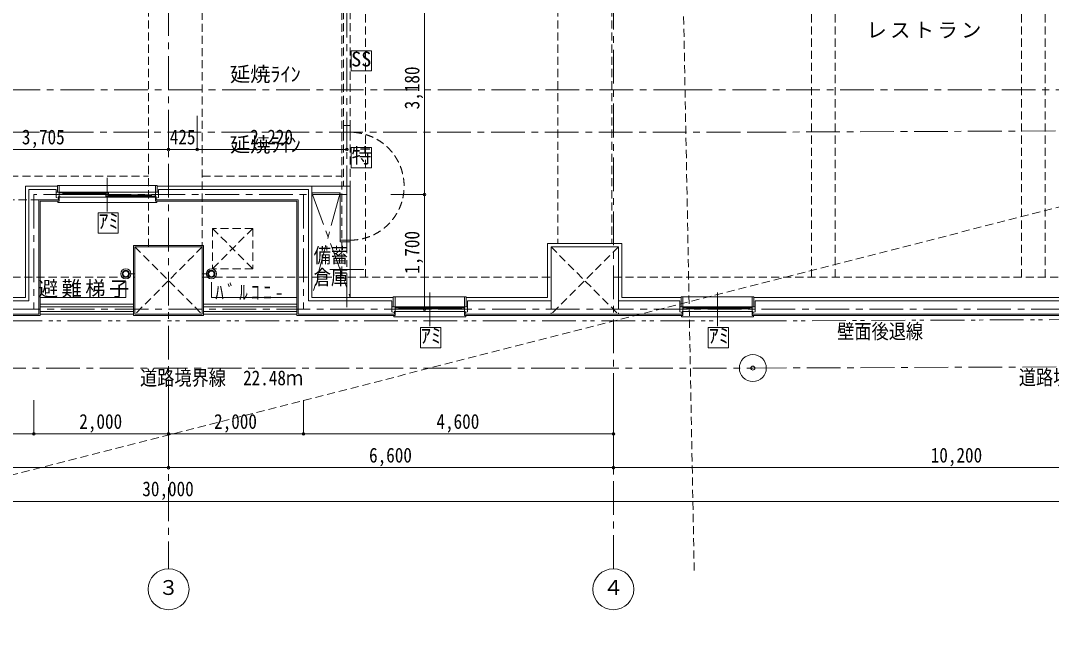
# Model space of a CAD drawing. Units: millimetres at full size; details may follow other scales. Extents: x -443943 to 462275, y -43546 to 79452.
# Drawn here: x -202428 to -187132, y -19952 to -10937 of the extents above; entities that cross this region are included whole.
import ezdxf
from ezdxf.enums import TextEntityAlignment as Align

# ---------------------------------------------------------------- set-up
doc = ezdxf.new("R2010")
doc.units = ezdxf.units.MM
doc.header["$LTSCALE"] = 100
doc.header["$PDMODE"] = 32
doc.header["$PDSIZE"] = 40
for name, pattern in [('CHAIN1', [8, 5, -1, 1, -1]), ('DASHED1', [1.8, 1.2, -0.6]), ('DOUBLE_CHAIN1', [8.8, 5, -1, 0.6, -0.6, 0.6, -1])]:
    doc.linetypes.add(name, pattern=pattern)
for name, color, linetype, lineweight in [('4-0_仕上', 7, 'Continuous', 15), ('4-1_通り芯', 4, 'Continuous', 9), ('4-2_躯体', 3, 'Continuous', 20), ('4-3_建具', 4, 'Continuous', 9), ('4-4_寸法', 7, 'Continuous', 15), ('4-5_文字', 7, 'Continuous', 15), ('4-A_目地･ﾊｯﾁ', 4, 'Continuous', 9), ('4-B_E-PANL', 1, 'Continuous', 18), ('4-F__', 4, 'Continuous', 9)]:
    doc.layers.add(name, color=color, linetype=linetype, lineweight=lineweight)
doc.styles.add('ＭＳ ゴシック', font='')
doc.styles.get('ＭＳ ゴシック').set_extended_font_data('MS Gothic')

msp = doc.modelspace()

# ---------------------------------------------------------------- linework, layer by layer
at = {"layer": '4-0_仕上', "linetype": 'DASHED1'}
for p, q in [((-197312.5, -7963.1), (-197312.5, -14743.1)), ((-190690.8, -14743.1), (-190690.8, -7963.1)), ((-190340.8, -14743.1), (-190340.8, -7963.1)), ((-187574.1, -14743.1), (-187574.1, -7963.1)), ((-187224.1, -14743.1), (-187224.1, -7963.1)), ((-200532.5, -14293.1), (-200532.5, -8413.1)), ((-194457.5, -8413.1), (-194457.5, -14243.1)), ((-193657.5, -8413.1), (-193657.5, -14243.1)), ((-199732.5, -10263.1), (-199732.5, -14293.1)), ((-197662.5, -10263.1), (-197662.5, -14743.1)), ((-203662.5, -13243.1), (-200532.5, -13243.1)), ((-199732.5, -13243.1), (-197662.5, -13243.1)), ((-202157.5, -13593.1), (-203662.5, -13593.1)), ((-206332.5, -14743.1), (-200732.5, -14743.1)), ((-199732.5, -14743.1), (-194557.5, -14743.1)), ((-193632.5, -14743.1), (-184357.5, -14743.1))]:
    msp.add_line(p, q, dxfattribs=at)
at = {"layer": '4-0_仕上'}
for p, q in [((-200402.5, -13393.1), (-197537.5, -13393.1)), ((-198107.5, -15043.1), (-198107.5, -13393.1)), ((-197587.5, -14193.1), (-197587.5, -13393.1)), ((-197537.5, -13393.1), (-197537.5, -15043.1)), ((-201857.5, -13613.1), (-202137.5, -13613.1)), ((-202137.5, -13613.1), (-202137.5, -15313.1)), ((-198327.5, -13613.1), (-200427.5, -13613.1)), ((-198327.5, -15313.1), (-198327.5, -13613.1)), ((-198107.5, -13493.1), (-197687.5, -13493.1)), ((-197687.5, -13493.1), (-197687.5, -14218.1)), ((-197537.5, -14193.1), (-197687.5, -14193.1)), ((-197537.5, -14218.1), (-197687.5, -14218.1)), ((-200752.5, -15313.1), (-200752.5, -14273.1)), ((-194607.5, -15043.1), (-194607.5, -14243.1)), ((-203780, -15043.1), (-202357.5, -15043.1)), ((-198107.5, -15043.1), (-196897.5, -15043.1)), ((-195817.5, -15043.1), (-194607.5, -15043.1)), ((-191546.5, -15043.1), (-186139.3, -15043.1)), ((-202137.5, -15143.1), (-200752.5, -15143.1)), ((-202137.5, -15293.1), (-200752.5, -15293.1)), ((-199712.5, -15143.1), (-198327.5, -15143.1)), ((-199712.5, -15293.1), (-198327.5, -15293.1)), ((-202137.5, -15313.1), (-203805, -15313.1)), ((-199712.5, -15313.1), (-200752.5, -15313.1)), ((-196872.5, -15313.1), (-198327.5, -15313.1)), ((-192601.5, -15313.1), (-195842.5, -15313.1)), ((-186114.3, -15313.1), (-191571.5, -15313.1))]:
    msp.add_line(p, q, dxfattribs=at)
for points in [[(-201882.5, -13393.1), (-202357.5, -13393.1), (-202357.5, -15043.1)], [(-200752.5, -14273.1), (-199712.5, -14273.1), (-199712.5, -15313.1)], [(-194607.5, -14243.1), (-193507.5, -14243.1), (-193507.5, -15043.1), (-192626.5, -15043.1)]]:
    msp.add_lwpolyline(points, dxfattribs=at)
at = {"layer": '4-1_通り芯', "linetype": 'CHAIN1'}
for p, q in [((-200232.5, -5062.1), (-200232.5, -19068.1)), ((-193632.5, -19068.1), (-193632.5, -5062.1)), ((-197587.5, -7488.1), (-197587.5, -15218.1)), ((-202232.5, -13518.1), (-202232.5, -15218.1)), ((-197587.5, -13518.1), (-202232.5, -13518.1)), ((-198232.5, -13518.1), (-198232.5, -15218.1)), ((-217032.5, -15218.1), (-175682.5, -15218.1))]:
    msp.add_line(p, q, dxfattribs=at)
at = {"layer": '4-1_通り芯', "color": 7, "lineweight": 15}
for centre in [(-200232.5, -19371.9), (-193632.5, -19371.9)]:
    msp.add_circle(centre, 303.8, dxfattribs=at)
at = {"layer": '4-2_躯体'}
for p, q in [((-201902.5, -13443.1), (-202307.5, -13443.1)), ((-202307.5, -13443.1), (-202307.5, -15093.1)), ((-198157.5, -13443.1), (-200382.5, -13443.1)), ((-200382.5, -13558.7), (-200382.5, -13443.1)), ((-198157.5, -15093.1), (-198157.5, -13443.1)), ((-202157.5, -13593.1), (-202157.5, -15293.1)), ((-201867.5, -13593.1), (-202157.5, -13593.1)), ((-201867.5, -13593.1), (-201867.5, -13568.1)), ((-200417.5, -13568.1), (-200382.5, -13558.7)), ((-200417.5, -13568.1), (-200417.5, -13593.1)), ((-198307.5, -13593.1), (-200417.5, -13593.1)), ((-198307.5, -15293.1), (-198307.5, -13593.1)), ((-200732.5, -15293.1), (-200732.5, -14293.1)), ((-200732.5, -14293.1), (-199732.5, -14293.1)), ((-199732.5, -14293.1), (-199732.5, -15293.1)), ((-194557.5, -14293.1), (-193557.5, -14293.1)), ((-194557.5, -15093.1), (-194557.5, -14293.1)), ((-193557.5, -14293.1), (-193557.5, -15093.1)), ((-203760, -15093.1), (-202307.5, -15093.1)), ((-198157.5, -15093.1), (-196917.5, -15093.1)), ((-195797.5, -15093.1), (-194557.5, -15093.1)), ((-195797.5, -15258.7), (-195797.5, -15093.1)), ((-193557.5, -15093.1), (-192646.5, -15093.1)), ((-191526.5, -15093.1), (-186159.3, -15093.1)), ((-191526.5, -15258.7), (-191526.5, -15093.1)), ((-202157.5, -15293.1), (-203795, -15293.1)), ((-199732.5, -15293.1), (-200732.5, -15293.1)), ((-196882.5, -15293.1), (-198307.5, -15293.1)), ((-196882.5, -15293.1), (-196882.5, -15268.1)), ((-195832.5, -15268.1), (-195797.5, -15258.7)), ((-195832.5, -15268.1), (-195832.5, -15293.1)), ((-192611.5, -15293.1), (-195832.5, -15293.1)), ((-192611.5, -15293.1), (-192611.5, -15268.1)), ((-191561.5, -15268.1), (-191526.5, -15258.7)), ((-191561.5, -15268.1), (-191561.5, -15293.1)), ((-186124.3, -15293.1), (-191561.5, -15293.1))]:
    msp.add_line(p, q, dxfattribs=at)
at = {"layer": '4-2_躯体', "linetype": 'DASHED1'}
for p, q in [((-200732.5, -14293.1), (-199732.5, -15293.1)), ((-199732.5, -14293.1), (-200732.5, -15293.1)), ((-194557.5, -14293.1), (-193557.5, -15293.1)), ((-193557.5, -14293.1), (-194557.5, -15293.1)), ((-194557.5, -15093.1), (-194557.5, -15293.1)), ((-193557.5, -15093.1), (-193557.5, -15293.1))]:
    msp.add_line(p, q, dxfattribs=at)
at = {"layer": '4-2_躯体'}
for points in [[(-201902.5, -13443.1), (-201902.5, -13558.7), (-201867.5, -13568.1)], [(-196917.5, -15093.1), (-196917.5, -15258.7), (-196882.5, -15268.1)], [(-192646.5, -15093.1), (-192646.5, -15258.7), (-192611.5, -15268.1)]]:
    msp.add_lwpolyline(points, dxfattribs=at)
at = {"layer": '4-3_建具', "color": 7, "linetype": 'DASHED1', "lineweight": 15}
for p, q in [((-197637.5, -10433.1), (-197637.5, -13393.1)), ((-197537.5, -10433.1), (-197537.5, -13393.1)), ((-197637.5, -12593.1), (-197537.5, -12593.1))]:
    msp.add_line(p, q, dxfattribs=at)
at = {"layer": '4-3_建具'}
for p, q in [((-201142.5, -13268.1), (-201142.5, -13768.1)), ((-201882.5, -13483.1), (-201902.5, -13483.1)), ((-201877.5, -13613.1), (-201877.5, -13633.1)), ((-201867.5, -13488.1), (-201867.5, -13483.1)), ((-201867.5, -13483.1), (-200417.5, -13483.1)), ((-201867.5, -13568.1), (-201867.5, -13548.1)), ((-201867.5, -13553.1), (-200417.5, -13553.1)), ((-201857.5, -13483.1), (-201857.5, -13568.1)), ((-201854.5, -13490.6), (-201122.5, -13490.6)), ((-201854.5, -13513.6), (-201854.5, -13490.6)), ((-201122.5, -13513.6), (-201854.5, -13513.6)), ((-201842.5, -13483.1), (-201842.5, -13488.1)), ((-201842.5, -13548.1), (-201842.5, -13553.1)), ((-201800, -13490.6), (-201800, -13513.6)), ((-201162.5, -13502.1), (-201800, -13502.1)), ((-201162.5, -13490.6), (-201162.5, -13513.6)), ((-201162.5, -13522.6), (-201162.5, -13545.6)), ((-200430.5, -13522.6), (-201162.5, -13522.6)), ((-201162.5, -13545.6), (-200430.5, -13545.6)), ((-201122.5, -13490.6), (-201122.5, -13513.6)), ((-201122.5, -13522.6), (-201122.5, -13545.6)), ((-200485, -13534.1), (-201122.5, -13534.1)), ((-200485, -13522.6), (-200485, -13545.6)), ((-200442.5, -13483.1), (-200442.5, -13488.1)), ((-200442.5, -13548.1), (-200442.5, -13553.1)), ((-200430.5, -13545.6), (-200430.5, -13522.6)), ((-200427.5, -13483.1), (-200427.5, -13568.1)), ((-200417.5, -13483.1), (-200417.5, -13488.1)), ((-200417.5, -13548.1), (-200417.5, -13568.1)), ((-200407.5, -13613.1), (-200407.5, -13633.1)), ((-200402.5, -13483.1), (-200382.5, -13483.1)), ((-201877.5, -13633.1), (-200407.5, -13633.1)), ((-197837.5, -14630.6), (-197337.5, -14630.6)), ((-196357.5, -14968.1), (-196357.5, -15468.1)), ((-192086.5, -14968.1), (-192086.5, -15468.1)), ((-202137.5, -15183.1), (-200752.5, -15183.1)), ((-202137.5, -15253.1), (-200752.5, -15253.1)), ((-199712.5, -15183.1), (-198327.5, -15183.1)), ((-199712.5, -15253.1), (-198327.5, -15253.1)), ((-196897.5, -15183.1), (-196917.5, -15183.1)), ((-196882.5, -15188.1), (-196882.5, -15183.1)), ((-196882.5, -15183.1), (-195832.5, -15183.1)), ((-196882.5, -15268.1), (-196882.5, -15248.1)), ((-196882.5, -15253.1), (-195832.5, -15253.1)), ((-196872.5, -15183.1), (-196872.5, -15268.1)), ((-196869.5, -15213.6), (-196869.5, -15190.6)), ((-196869.5, -15190.6), (-195845.5, -15190.6)), ((-195845.5, -15213.6), (-196869.5, -15213.6)), ((-196857.5, -15183.1), (-196857.5, -15188.1)), ((-196857.5, -15248.1), (-196857.5, -15253.1)), ((-196815, -15190.6), (-196815, -15213.6)), ((-195885.5, -15202.1), (-196815, -15202.1)), ((-195885.5, -15190.6), (-195885.5, -15213.6)), ((-195857.5, -15183.1), (-195857.5, -15188.1)), ((-195857.5, -15248.1), (-195857.5, -15253.1)), ((-195845.5, -15190.6), (-195845.5, -15213.6)), ((-195842.5, -15183.1), (-195842.5, -15268.1)), ((-195832.5, -15183.1), (-195832.5, -15188.1)), ((-195832.5, -15248.1), (-195832.5, -15268.1)), ((-195817.5, -15183.1), (-195797.5, -15183.1)), ((-192626.5, -15183.1), (-192646.5, -15183.1)), ((-192611.5, -15188.1), (-192611.5, -15183.1)), ((-192611.5, -15183.1), (-191561.5, -15183.1)), ((-192611.5, -15268.1), (-192611.5, -15248.1)), ((-192611.5, -15253.1), (-191561.5, -15253.1)), ((-192601.5, -15183.1), (-192601.5, -15268.1)), ((-192598.5, -15213.6), (-192598.5, -15190.6)), ((-192598.5, -15190.6), (-191574.5, -15190.6)), ((-191574.5, -15213.6), (-192598.5, -15213.6)), ((-192586.5, -15183.1), (-192586.5, -15188.1)), ((-192586.5, -15248.1), (-192586.5, -15253.1)), ((-192544, -15190.6), (-192544, -15213.6)), ((-191614.5, -15202.1), (-192544, -15202.1)), ((-191614.5, -15190.6), (-191614.5, -15213.6)), ((-191586.5, -15183.1), (-191586.5, -15188.1)), ((-191586.5, -15248.1), (-191586.5, -15253.1)), ((-191574.5, -15190.6), (-191574.5, -15213.6)), ((-191571.5, -15183.1), (-191571.5, -15268.1)), ((-191561.5, -15183.1), (-191561.5, -15188.1)), ((-191561.5, -15248.1), (-191561.5, -15268.1)), ((-191546.5, -15183.1), (-191526.5, -15183.1)), ((-196892.5, -15313.1), (-196892.5, -15333.1)), ((-196892.5, -15333.1), (-195822.5, -15333.1)), ((-195822.5, -15313.1), (-195822.5, -15333.1)), ((-192621.5, -15313.1), (-192621.5, -15333.1)), ((-192621.5, -15333.1), (-191551.5, -15333.1)), ((-191551.5, -15313.1), (-191551.5, -15333.1))]:
    msp.add_line(p, q, dxfattribs=at)
at = {"layer": '4-3_建具', "color": 7, "lineweight": 15}
for p, q in [((-201882.5, -13383.1), (-200402.5, -13383.1)), ((-201882.5, -13483.1), (-201882.5, -13383.1)), ((-201857.5, -13383.1), (-201857.5, -13483.1)), ((-200427.5, -13383.1), (-200427.5, -13483.1)), ((-200402.5, -13483.1), (-200402.5, -13383.1)), ((-201857.5, -13483.1), (-201882.5, -13483.1)), ((-201867.5, -13568.1), (-201857.5, -13568.1)), ((-201857.5, -13568.1), (-201857.5, -13613.1)), ((-200427.5, -13483.1), (-200402.5, -13483.1)), ((-200427.5, -13568.1), (-200417.5, -13568.1)), ((-200427.5, -13568.1), (-200427.5, -13613.1)), ((-196897.5, -15033.1), (-195817.5, -15033.1)), ((-196897.5, -15183.1), (-196897.5, -15033.1)), ((-196872.5, -15033.1), (-196872.5, -15183.1)), ((-195842.5, -15033.1), (-195842.5, -15183.1)), ((-195817.5, -15183.1), (-195817.5, -15033.1)), ((-192626.5, -15033.1), (-191546.5, -15033.1)), ((-192626.5, -15183.1), (-192626.5, -15033.1)), ((-192601.5, -15033.1), (-192601.5, -15183.1)), ((-191571.5, -15033.1), (-191571.5, -15183.1)), ((-191546.5, -15183.1), (-191546.5, -15033.1)), ((-196435.1, -15218.1), (-196935.1, -15218.1)), ((-196872.5, -15183.1), (-196897.5, -15183.1)), ((-196882.5, -15268.1), (-196872.5, -15268.1)), ((-196872.5, -15268.1), (-196872.5, -15313.1)), ((-195842.5, -15183.1), (-195817.5, -15183.1)), ((-195842.5, -15268.1), (-195832.5, -15268.1)), ((-195842.5, -15268.1), (-195842.5, -15313.1)), ((-192601.5, -15183.1), (-192626.5, -15183.1)), ((-192611.5, -15268.1), (-192601.5, -15268.1)), ((-192601.5, -15268.1), (-192601.5, -15313.1)), ((-191571.5, -15183.1), (-191546.5, -15183.1)), ((-191571.5, -15268.1), (-191561.4, -15268.1)), ((-191571.5, -15268.1), (-191571.5, -15313.1))]:
    msp.add_line(p, q, dxfattribs=at)
at = {"layer": '4-3_建具', "linetype": 'CHAIN1'}
for p, q in [((-198107.5, -13493.1), (-197537.5, -15043.1)), ((-197687.5, -13493.1), (-198107.5, -15043.1))]:
    msp.add_line(p, q, dxfattribs=at)
at = {"layer": '4-3_建具', "color": 7, "lineweight": 15}
msp.add_lwpolyline([(-197637.5, -12593.1), (-197537.5, -12593.1), (-197537.5, -12493.1), (-197637.5, -12493.1)], close=True, dxfattribs=at)
at = {"layer": '4-3_建具', "color": 7, "linetype": 'DASHED1', "lineweight": 15}
msp.add_arc((-197537.5, -13393.1), 800, 270, 90, dxfattribs=at)
at = {"layer": '4-3_建具', "color": 7}
msp.add_point((-196435.1, -15218.1), dxfattribs=at)
at = {"layer": '4-4_寸法'}
for p, q in [((-196435.1, -15218.1), (-196435.1, -7488.1)), ((-200232.5, -12848.4), (-200232.5, -12348.4)), ((-199807.5, -12848.4), (-199807.5, -12348.4)), ((-197587.5, -12848.4), (-197587.5, -12348.4)), ((-206832.5, -12848.4), (-197587.5, -12848.4)), ((-196435.1, -13518.1), (-196935.1, -13518.1)), ((-196435.1, -15218.1), (-196935.1, -15218.1)), ((-202232.5, -17068.1), (-202232.5, -16568.1)), ((-200232.5, -17568.1), (-200232.5, -16568.1)), ((-198232.5, -17068.1), (-198232.5, -16568.1)), ((-193632.5, -17568.1), (-193632.5, -16568.1)), ((-213432.5, -17068.1), (-193632.5, -17068.1)), ((-213432.5, -17568.1), (-182282.5, -17568.1)), ((-213432.5, -18068.1), (-183432.5, -18068.1))]:
    msp.add_line(p, q, dxfattribs=at)
for p in [(-200232.5, -12848.4), (-199807.5, -12848.4), (-197587.5, -12848.4), (-196435.1, -13518.1), (-196435.1, -15218.1), (-202232.5, -17068.1), (-200232.5, -17068.1), (-198232.5, -17068.1), (-193632.5, -17068.1), (-200232.5, -17568.1), (-193632.5, -17568.1)]:
    msp.add_point(p, dxfattribs=at)
at = {"layer": '4-A_目地･ﾊｯﾁ', "color": 1, "lineweight": 18}
for p, q in [((-197523.1, -11382.9), (-197523.1, -11682.9)), ((-197223.1, -11382.9), (-197523.1, -11382.9)), ((-197223.1, -11682.9), (-197223.1, -11382.9)), ((-197523.1, -11682.9), (-197223.1, -11682.9)), ((-197523.1, -12818.7), (-197523.1, -13118.7)), ((-197223.1, -12818.7), (-197523.1, -12818.7)), ((-197223.1, -13118.7), (-197223.1, -12818.7)), ((-197523.1, -13118.7), (-197223.1, -13118.7))]:
    msp.add_line(p, q, dxfattribs=at)
at = {"layer": '4-A_目地･ﾊｯﾁ'}
for p, q in [((-200867.5, -14818.1), (-200867.5, -15043.1)), ((-199597.5, -14818.1), (-199597.5, -15043.1)), ((-202137.5, -15043.1), (-200867.5, -15043.1)), ((-198327.5, -15043.1), (-199597.5, -15043.1))]:
    msp.add_line(p, q, dxfattribs=at)
at = {"layer": '4-A_目地･ﾊｯﾁ', "color": 2, "lineweight": 15}
for p, q in [((-200742.5, -14693.1), (-200823, -14693.1)), ((-199722.5, -14693.1), (-199642, -14693.1))]:
    msp.add_line(p, q, dxfattribs=at)
for centre, radius in [((-200867.5, -14693.1), 75), ((-200867.5, -14693.1), 55), ((-200867.5, -14693.1), 44.5), ((-200867.5, -14693.1), 41.8), ((-199597.5, -14693.1), 75), ((-199597.5, -14693.1), 55), ((-199597.5, -14693.1), 44.5), ((-199597.5, -14693.1), 41.8)]:
    msp.add_circle(centre, radius, dxfattribs=at)
at = {"layer": '4-B_E-PANL', "color": 4, "linetype": 'DASHED1', "lineweight": 9}
for p, q in [((-192433.1, -19094.7), (-192765.3, -1611)), ((-215666.7, -21030.8), (-174592.7, -10524.5))]:
    msp.add_line(p, q, dxfattribs=at)
at = {"layer": '4-B_E-PANL', "linetype": 'CHAIN1'}
for p, q in [((-192538.6, -11963), (-207711.8, -11963.1)), ((-182566.8, -11962.6), (-192538.5, -11963)), ((-209047.9, -12591.5), (-191569.9, -12591.5)), ((-191569.9, -12591.5), (-182555.6, -12554.5))]:
    msp.add_line(p, q, dxfattribs=at)
at = {"layer": '4-B_E-PANL'}
for p, q in [((-201279.1, -13788.1), (-201279.1, -14088.1)), ((-200979.1, -13788.1), (-201279.1, -13788.1)), ((-200979.1, -14088.1), (-200979.1, -13788.1)), ((-201279.1, -14088.1), (-200979.1, -14088.1)), ((-196494.1, -15488.1), (-196494.1, -15788.1)), ((-196194.1, -15488.1), (-196494.1, -15488.1)), ((-196194.1, -15788.1), (-196194.1, -15488.1)), ((-192223.1, -15488.1), (-192223.1, -15788.1)), ((-191923.1, -15488.1), (-192223.1, -15488.1)), ((-191923.1, -15788.1), (-191923.1, -15488.1)), ((-196494.1, -15788.1), (-196194.1, -15788.1)), ((-192223.1, -15788.1), (-191923.1, -15788.1))]:
    msp.add_line(p, q, dxfattribs=at)
at = {"layer": '4-B_E-PANL', "color": 7, "linetype": 'DASHED1', "lineweight": 15}
for p, q in [((-199582.5, -14018.1), (-198982.5, -14618.1)), ((-198982.5, -14018.1), (-199582.5, -14618.1)), ((-199582.5, -14018.1), (-199582.5, -14618.1)), ((-198982.5, -14018.1), (-199582.5, -14018.1)), ((-198982.5, -14018.1), (-198982.5, -14618.1)), ((-198982.5, -14618.1), (-199582.5, -14618.1))]:
    msp.add_line(p, q, dxfattribs=at)
at = {"layer": '4-B_E-PANL', "linetype": 'DOUBLE_CHAIN1'}
for p, q in [((-214050.6, -15391.6), (-191564.1, -15391.5)), ((-191564.1, -15391.5), (-181002.2, -15348.2))]:
    msp.add_line(p, q, dxfattribs=at)
at = {"layer": '4-F__', "linetype": 'CHAIN1'}
msp.add_lwpolyline([(-214051.2, -16091.6), (-191562.7, -16091.5), (-180488.9, -16046.1)], dxfattribs=at)
at = {"layer": '4-F__'}
for radius in [200, 30]:
    msp.add_circle((-191562.7, -16091.5), radius, dxfattribs=at)

# ---------------------------------------------------------------- texts
at = {"layer": '4-1_通り芯', "color": 7, "style": 'ＭＳ ゴシック'}
for s, p in [('３', (-200382.5, -19521.9)), ('４', (-193782.5, -19521.9))]:
    msp.add_text(s, height=219.9, dxfattribs=at).set_placement(p, align=Align.BOTTOM_LEFT)
at = {"layer": '4-4_寸法', "style": 'ＭＳ ゴシック', "width": 0.85}
for s, p in [('3,180', (-196445.1, -12253.1)), ('1,700', (-196445.1, -14693.1))]:
    msp.add_text(s, height=219.9, rotation=90, dxfattribs=at).set_placement(p, align=Align.BOTTOM_LEFT)
for s, p in [('3,705', (-202410, -12838.4)), ('425', (-200215, -12838.4)), ('2,220', (-199022.5, -12838.4)), ('2,000', (-201557.5, -17058.1)), ('2,000', (-199557.5, -17058.1)), ('4,600', (-196257.5, -17058.1)), ('6,600', (-197257.5, -17558.1)), ('10,200', (-188922.5, -17558.1)), ('30,000', (-200622.5, -18058.1))]:
    msp.add_text(s, height=219.9, dxfattribs=at).set_placement(p, align=Align.BOTTOM_LEFT)
at = {"layer": '4-5_文字', "style": 'ＭＳ ゴシック', "width": 0.85}
for s, p in [('備蓄', (-198078.8, -14594.9)), ('倉庫', (-198078.8, -14919.3))]:
    msp.add_text(s, height=219.9, dxfattribs=at).set_placement(p, align=Align.BOTTOM_LEFT)
at = {"layer": '4-5_文字', "char_height": 219.9, "attachment_point": 7, "style": 'ＭＳ ゴシック'}
for s, insert in [('\\T1.17;レストラン', (-189875, -11199)), ('\\T1.17;避難梯子', (-202170.9, -15046)), ('\\T1.39;\\W0.85;ﾊﾞﾙｺﾆ-', (-199539.8, -15083))]:
    msp.add_mtext(s, dxfattribs=dict(at, insert=insert))
at = {"layer": '4-A_目地･ﾊｯﾁ', "color": 1, "style": 'ＭＳ ゴシック'}
for s, p in [('SS', (-197523.1, -11682.9)), ('特', (-197517.7, -13115.3))]:
    msp.add_text(s, height=219.9, dxfattribs=at).set_placement(p, align=Align.BOTTOM_LEFT)
at = {"layer": '4-B_E-PANL', "style": 'ＭＳ ゴシック'}
for s, p in [('延焼ﾗｲﾝ', (-199321.8, -11907)), ('延焼ﾗｲﾝ', (-199321.8, -12952.1)), ('ｱﾐ', (-201273.8, -14084.7)), ('ｱﾐ', (-196488.8, -15784.7)), ('ｱﾐ', (-192217.8, -15784.7))]:
    msp.add_text(s, height=219.9, dxfattribs=at).set_placement(p, align=Align.BOTTOM_LEFT)
at = {"layer": '4-B_E-PANL', "color": 7, "style": 'ＭＳ ゴシック', "width": 0.85}
msp.add_text('壁面後退線', height=219.9, dxfattribs=at).set_placement((-190310.7, -15721.9), align=Align.BOTTOM_LEFT)
at = {"layer": '4-F__', "color": 7, "style": 'ＭＳ ゴシック', "width": 0.85}
msp.add_text('道路境界線\u300022.48ｍ', height=219.9, dxfattribs=at).set_placement((-200656.6, -16411.8), align=Align.BOTTOM_LEFT)
msp.add_text('道路境界線\u300011.07ｍ', height=219.9, rotation=0.235, dxfattribs=at).set_placement((-187615.1, -16405.2), align=Align.BOTTOM_LEFT)

doc.saveas('drawing.dxf')
